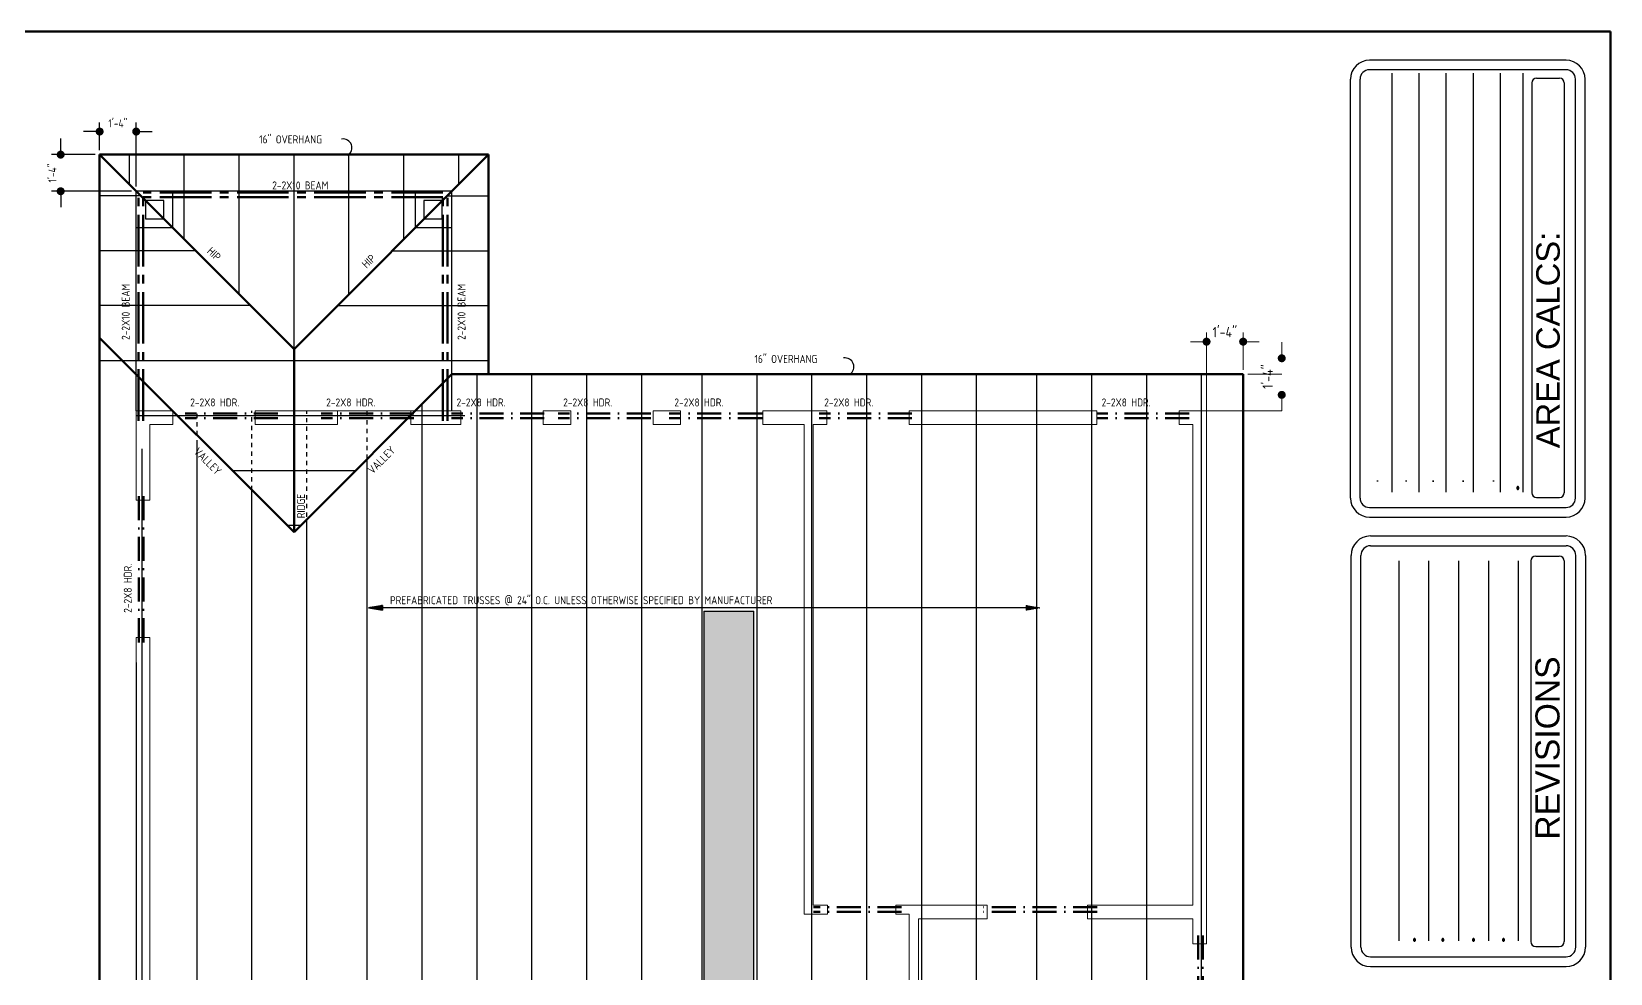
# Model space of a CAD drawing. Header units: feet. Extents: x 57903 to 63568, y -124112 to -112262.
# Drawn here: x 61097 to 61788, y -123444 to -123032 of the extents above; entities that cross this region are included whole.
import ezdxf
from ezdxf.enums import TextEntityAlignment as Align

# ---------------------------------------------------------------- set-up
doc = ezdxf.new("R2010")
doc.units = ezdxf.units.FT
doc.header["$LTSCALE"] = 30
doc.header["$MEASUREMENT"] = 0
for name, pattern in [('CENTER2', [1.125, 0.75, -0.125, 0.125, -0.125]), ('Dash 1_16_', [0.125, 0.0625, -0.0625]), ('DASHED', [0.75, 0.5, -0.25]), ('HIDDEN', [0.375, 0.25, -0.125]), ('Solid', [0]), ('WIRE3', [0.59, 0.35, -0.12, 0, -0.12])]:
    doc.linetypes.add(name, pattern=pattern)
for name, color, linetype in [('BORDER', 5, 'Continuous'), ('CABS-FLOORPLAN', 4, 'Continuous'), ('DIM', 4, 'Continuous'), ('FRAME WALLS', 144, 'Continuous'), ('TEXT', 7, 'Continuous')]:
    doc.layers.add(name, color=color, linetype=linetype)
for name, color, linetype, lineweight in [('CDRAFT0', 7, 'Continuous', 18), ('DIMS', 137, 'Continuous', 15), ('ELECTRICAL WALLS', 65, 'Continuous', 9), ('HATCH', 123, 'Continuous', 0), ('HEADERS', 7, 'CENTER2', 50), ('L1', 251, 'Continuous', 13), ('M-Mechanical', 31, 'Continuous', 30), ('RAFTER', 2, 'WIRE3', 35), ('ROOF', 52, 'Continuous', 50), ('TEXT LBLS', 81, 'Continuous', 18), ('WALLS', 7, 'Continuous', 60)]:
    doc.layers.add(name, color=color, linetype=linetype, lineweight=lineweight)
doc.styles.add('ARCH', font='ARCHITXT.SHX')
doc.styles.add('ROMANT', font='ROMANT.shx')
doc.styles.add('SWIS72', font='swissel.ttf', dxfattribs={"height": 4.5})
doc.styles.add('TEXT1', font='ARCHITXT.shx')
doc.dimstyles.new('ARCHITECTURAL', dxfattribs={"dimtxt": 3.5, "dimasz": 3.5, "dimexe": 4, "dimexo": 2, "dimgap": 1.5, "dimtad": 1, "dimdec": 1, "dimzin": 3, "dimdsep": 46, "dimlunit": 4, "dimtxsty": 'ARCH', "dimblk": 'DOT', "dimcen": 0.0625, "dimadec": 0, "dimazin": 0, "dimtfac": 1, "dimtdec": 1, "dimtix": 1, "dimtofl": 0, "dimtmove": 1, "dimatfit": 2, "dimldrblk": 'DOTSMALL', "dimfxl": 1, "dimtolj": 1, "dimtzin": 0, "dimarcsym": 0})

# ---------------------------------------------------------------- blocks, each defined once
blk = doc.blocks.new('_Dot')
at = {"layer": 'DIMS', "color": 0, "lineweight": -2}
blk.add_line((-0.5, 0), (-1, 0), dxfattribs=at)
at = {"layer": 'DIMS', "color": 0, "const_width": 0.5}
blk.add_lwpolyline([(-0.25, 0, 1), (0.25, 0, 1)], format="xyb", close=True, dxfattribs=at)
blk = doc.blocks.new('*D782')
at = {"layer": 'Defpoints', "color": 0, "transparency": 16777216}
for p in [(61110.21, -123085.83), (61127.25, -123085.83), (61143.25, -123101.83)]:
    blk.add_point(p, dxfattribs=at)
at = {"layer": 'DIMS', "color": 0, "lineweight": -2, "transparency": 16777216}
for p, q in [((61110.21, -123082.33), (61110.21, -123078.83)), ((61125.25, -123085.83), (61106.21, -123085.83)), ((61141.25, -123101.83), (61106.21, -123101.83)), ((61110.21, -123105.33), (61110.21, -123108.83))]:
    blk.add_line(p, q, dxfattribs=at)
at = {"layer": 'DIMS', "color": 0, "lineweight": -2, "transparency": 16777216, "xscale": 3.5, "yscale": 3.5, "zscale": 3.5}
for p, rotation in [((61110.21, -123085.83), 270), ((61110.21, -123101.83), 90)]:
    blk.add_blockref('_Dot', p, dxfattribs=dict(at, rotation=rotation))
at = {"layer": 'DIMS', "color": 0, "transparency": 16777216, "insert": (61106.62, -123093.83), "char_height": 3.5, "attachment_point": 5, "rotation": 90, "style": 'ARCH'}
blk.add_mtext('\\A1;1\'-4"', dxfattribs=at)
blk = doc.blocks.new('_DotSmall')
at = {"layer": 'DIMS', "color": 0, "const_width": 0.5}
blk.add_lwpolyline([(-0.0625, 0, 1), (0.0625, 0, 1)], format="xyb", close=True, dxfattribs=at)
blk = doc.blocks.new('*D783')
at = {"layer": 'Defpoints', "color": 0, "transparency": 16777216}
for p in [(61127.25, -123075.75), (61127.25, -123085.83), (61143.25, -123101.83)]:
    blk.add_point(p, dxfattribs=at)
at = {"layer": 'DIMS', "color": 0, "lineweight": -2, "transparency": 16777216}
for p, q in [((61123.75, -123075.75), (61120.25, -123075.75)), ((61127.25, -123083.83), (61127.25, -123071.75)), ((61143.25, -123099.83), (61143.25, -123071.75)), ((61146.75, -123075.75), (61150.25, -123075.75))]:
    blk.add_line(p, q, dxfattribs=at)
at = {"layer": 'DIMS', "color": 0, "lineweight": -2, "transparency": 16777216, "xscale": 3.5, "yscale": 3.5, "zscale": 3.5}
blk.add_blockref('_Dot', (61127.25, -123075.75), dxfattribs=at)
at = {"layer": 'DIMS', "color": 0, "lineweight": -2, "transparency": 16777216, "xscale": 3.5, "yscale": 3.5, "zscale": 3.5, "rotation": 180}
blk.add_blockref('_Dot', (61143.25, -123075.75), dxfattribs=at)
at = {"layer": 'DIMS', "color": 0, "transparency": 16777216, "insert": (61135.25, -123072.16), "char_height": 3.5, "attachment_point": 5, "style": 'ARCH'}
blk.add_mtext('\\A1;1\'-4"', dxfattribs=at)
blk = doc.blocks.new('fdfd')
at = {"layer": 'CABS-FLOORPLAN', "color": 4, "linetype": 'DASHED', "ltscale": 0.4}
for p, q in [((65455.17, -123638.4), (65433.82, -123660.5)), ((65433.82, -123638.4), (65455.17, -123660.5))]:
    blk.add_line(p, q, dxfattribs=at)
blk.add_lwpolyline([(65433.82, -123638.4), (65455.17, -123638.4), (65455.17, -123660.5), (65433.82, -123660.5)], close=True, dxfattribs=at)
at = {"layer": 'ELECTRICAL WALLS', "color": 251}
for p, q in [((65425.35, -123082.74, 0), (65287.35, -123082.74)), ((65287.35, -123178.74), (65287.35, -123082.74)), ((65303.36, -123098.74), (65303.36, -123082.74)), ((65409.35, -123082.74), (65409.35, -123098.74)), ((65425.35, -123178.74), (65425.35, -123082.74)), ((65303.36, -123098.74), (65287.36, -123098.74)), ((65425.35, -123098.74), (65409.35, -123098.74)), ((65287.35, -123178.74), (65287.35, -123217.74, -0.39)), ((65303.35, -123178.74), (65287.35, -123178.74)), ((65303.35, -123184.74, 0), (65303.35, -123178.74)), ((65339.35, -123184.74), (65339.35, -123178.74)), ((65375.35, -123178.74), (65339.35, -123178.74)), ((65375.35, -123184.74), (65375.35, -123178.74)), ((65375.35, -123178.74), (65407.35, -123178.74)), ((65429.35, -123178.74), (65407.35, -123178.74)), ((65407.35, -123184.74), (65407.35, -123178.74)), ((65429.35, -123184.74, 0), (65429.35, -123178.74)), ((65477.35, -123178.74), (65465.35, -123178.74)), ((65465.35, -123184.74), (65465.35, -123178.74)), ((65477.35, -123184.74, 0), (65477.35, -123178.74)), ((65525.35, -123178.74), (65513.35, -123178.74)), ((65513.35, -123184.74), (65513.35, -123178.74)), ((65525.35, -123184.74, 0), (65525.35, -123178.74)), ((65589.35, -123178.74), (65561.35, -123178.74)), ((65561.35, -123184.74), (65561.35, -123178.74)), ((65589.35, -123184.74), (65589.35, -123178.74)), ((65707.35, -123178.74), (65625.35, -123178.74)), ((65625.35, -123184.74), (65625.35, -123178.74)), ((65707.35, -123184.74), (65707.35, -123178.74)), ((65755.35, -123178.74), (65743.35, -123178.74)), ((65743.35, -123184.74), (65743.35, -123178.74)), ((65755.35, -123178.74), (65755.35, -123411.74)), ((65755.35, -123178.74), (65755.35, -123411.74)), ((65293.35, -123184.74, -0.06), (65293.35, -123217.74, -0.39)), ((65303.35, -123184.74), (65293.35, -123184.74)), ((65375.35, -123184.74), (65339.35, -123184.74)), ((65429.35, -123184.74), (65407.35, -123184.74)), ((65477.35, -123184.74), (65465.35, -123184.74)), ((65525.35, -123184.74), (65513.35, -123184.74)), ((65579.35, -123184.74), (65561.35, -123184.74)), ((65579.35, -123184.74), (65579.35, -123398.74)), ((65583.35, -123184.74), (65583.35, -123394.74)), ((65589.35, -123184.74), (65583.35, -123184.74)), ((65707.35, -123184.74), (65625.35, -123184.74)), ((65749.35, -123184.74), (65743.35, -123184.74)), ((65749.35, -123184.74), (65749.35, -123394.74)), ((65293.35, -123217.74, -0.39), (65287.35, -123217.74, -0.39)), ((65287.35, -123277.74, -0.39), (65287.35, -123574.74)), ((65293.35, -123277.74, -0.39), (65287.35, -123277.74, -0.39)), ((65293.35, -123277.74, -0.39), (65293.35, -123574.74)), ((65589.54, -123398.74), (65579.35, -123398.74)), ((65589.54, -123398.74), (65579.35, -123398.74)), ((65589.54, -123394.74), (65583.35, -123394.74)), ((65589.54, -123394.74), (65583.35, -123394.74)), ((65589.54, -123394.74), (65589.54, -123398.74)), ((65589.54, -123394.74), (65589.54, -123398.74)), ((65659.35, -123394.74), (65619.54, -123394.74)), ((65619.54, -123394.74), (65619.54, -123398.74)), ((65625.35, -123398.74), (65619.54, -123398.74)), ((65625.35, -123398.74), (65625.35, -123462.74)), ((65625.35, -123398.74), (65625.35, -123470.74)), ((65659.35, -123394.74), (65631.35, -123394.74)), ((65659.35, -123400.74), (65659.35, -123394.74)), ((65659.35, -123400.74), (65659.35, -123394.74)), ((65703.35, -123400.74), (65703.35, -123394.74)), ((65749.35, -123394.74), (65703.35, -123394.74)), ((65703.35, -123400.74), (65703.35, -123394.74)), ((65629.35, -123400.74), (65629.35, -123474.74)), ((65629.35, -123400.74), (65629.35, -123474.74)), ((65659.35, -123400.74), (65629.35, -123400.74)), ((65659.35, -123400.74), (65629.35, -123400.74)), ((65749.35, -123400.74), (65703.35, -123400.74)), ((65749.35, -123400.74), (65749.35, -123411.74)), ((65749.35, -123411.74), (65755.35, -123411.74)), ((65321.38, -123435.77), (65293.35, -123435.77)), ((65293.35, -123439.77), (65293.35, -123490.74)), ((65319.73, -123439.77), (65293.35, -123439.77)), ((65319.73, -123439.77), (65322.55, -123442.6)), ((65321.38, -123435.77), (65325.38, -123439.77)), ((65325.38, -123439.77), (65322.55, -123442.6)), ((65339.52, -123459.57), (65342.35, -123456.74)), ((65339.52, -123459.57), (65342.35, -123462.4)), ((65342.35, -123456.74), (65346.35, -123460.74)), ((65346.35, -123460.74), (65346.35, -123490.74)), ((65749.35, -123459.74), (65749.35, -123482.74)), ((65754.35, -123459.74), (65749.35, -123459.74)), ((65751.35, -123459.74), (65755.35, -123459.74)), ((65755.35, -123459.74), (65755.35, -123482.74)), ((65342.35, -123462.4), (65342.35, -123490.74)), ((65481.35, -123462.74), (65475.35, -123462.74)), ((65475.35, -123462.74), (65475.35, -123490.74)), ((65481.35, -123462.74), (65481.35, -123622.74)), ((65481.35, -123462.74), (65481.35, -123622.74)), ((65625.35, -123462.74), (65537.35, -123462.74)), ((65537.35, -123471.33), (65537.35, -123462.74)), ((65625.35, -123462.74), (65537.35, -123462.74)), ((65537.35, -123473.34), (65537.35, -123462.74)), ((65541.35, -123471.33), (65541.35, -123466.74)), ((65605.35, -123466.74), (65541.35, -123466.74)), ((65541.35, -123473.34), (65541.35, -123466.74)), ((65625.35, -123466.74), (65541.35, -123466.74)), ((65605.35, -123534.74), (65605.35, -123466.74)), ((65605.35, -123534.74), (65605.35, -123466.74)), ((65609.35, -123470.74), (65609.35, -123466.74)), ((65625.27, -123466.74), (65609.35, -123466.74)), ((65537.35, -123473.34), (65541.35, -123473.34)), ((65625.35, -123470.74), (65609.35, -123470.74)), ((65609.35, -123534.74), (65609.35, -123474.74)), ((65629.35, -123474.74), (65609.35, -123474.74)), ((65609.35, -123534.74), (65609.35, -123474.74)), ((65629.35, -123474.74), (65609.35, -123474.74)), ((65703.35, -123478.74), (65703.35, -123470.74)), ((65703.35, -123478.74), (65703.35, -123470.74)), ((65703.35, -123478.74), (65703.35, -123470.74)), ((65703.35, -123470.74), (65749.35, -123470.74)), ((65707.35, -123478.74), (65707.35, -123474.74)), ((65707.35, -123478.74), (65707.35, -123474.74)), ((65707.35, -123478.74), (65707.35, -123474.74)), ((65749.35, -123474.74), (65707.35, -123474.74)), ((65707.35, -123478.74), (65703.35, -123478.74)), ((65707.35, -123478.74), (65703.35, -123478.74)), ((65707.35, -123478.74), (65703.35, -123478.74)), ((65749.35, -123482.74), (65755.3, -123482.74)), ((65342.35, -123490.74), (65293.35, -123490.74)), ((65411.16, -123494.74), (65293.35, -123494.74)), ((65475.35, -123490.74), (65346.35, -123490.74)), ((65411.16, -123494.74), (65411.16, -123618.74)), ((65411.16, -123494.74), (65411.16, -123618.74)), ((65415.16, -123494.74), (65415.16, -123560.74)), ((65415.16, -123494.74), (65415.16, -123560.74)), ((65415.16, -123494.74), (65415.16, -123560.74)), ((65475.35, -123494.74), (65475.35, -123560.74)), ((65537.35, -123544.74), (65537.35, -123497.34)), ((65537.35, -123497.34), (65541.35, -123497.34)), ((65541.35, -123534.74), (65541.35, -123497.34)), ((65703.35, -123542.74), (65703.35, -123502.74)), ((65707.35, -123502.74), (65703.35, -123502.74)), ((65703.35, -123542.74), (65703.35, -123502.74)), ((65707.35, -123502.74), (65703.35, -123502.74)), ((65707.35, -123540.74), (65707.35, -123502.74)), ((65707.35, -123540.74), (65707.35, -123502.74)), ((65749.35, -123506.74), (65749.35, -123540.74)), ((65749.35, -123506.74), (65755.35, -123506.74)), ((65755.35, -123506.74), (65755.35, -123930.74)), ((65605.35, -123534.74), (65541.35, -123534.74)), ((65605.35, -123534.74), (65541.35, -123534.74)), ((65609.35, -123534.74), (65665.35, -123534.74)), ((65665.35, -123534.74), (65665.35, -123542.74)), ((65541.35, -123544.74), (65537.35, -123544.74)), ((65541.35, -123544.74), (65537.35, -123544.74)), ((65541.35, -123540.74), (65541.35, -123544.74)), ((65565.35, -123540.74), (65541.35, -123540.74)), ((65541.35, -123540.74), (65541.35, -123544.74)), ((65565.35, -123540.74), (65563.35, -123540.74)), ((65565.35, -123540.74), (65565.35, -123572.74)), ((65565.35, -123540.74), (65565.35, -123572.74)), ((65633.35, -123540.74), (65569.35, -123540.74)), ((65569.35, -123540.74), (65569.35, -123583.18)), ((65633.35, -123540.74), (65569.35, -123540.74)), ((65633.35, -123540.74), (65633.35, -123620.74)), ((65637.35, -123538.74), (65637.35, -123542.74)), ((65637.35, -123538.74), (65637.35, -123542.74)), ((65637.35, -123538.74), (65661.35, -123538.74)), ((65661.35, -123542.74), (65637.35, -123542.74)), ((65661.35, -123542.74), (65637.35, -123542.74)), ((65661.35, -123538.74), (65661.35, -123542.74)), ((65672.35, -123542.74), (65665.35, -123542.74)), ((65672.35, -123542.74), (65665.35, -123542.74)), ((65672.35, -123542.74), (65672.35, -123546.74)), ((65672.35, -123542.74), (65672.35, -123546.74)), ((65703.35, -123542.74), (65696.35, -123542.74)), ((65696.35, -123542.74), (65696.35, -123546.74)), ((65703.35, -123542.74), (65696.35, -123542.74)), ((65696.35, -123542.74), (65696.35, -123546.74)), ((65749.35, -123540.74), (65707.35, -123540.74)), ((65672.35, -123546.74), (65637.35, -123546.74)), ((65637.35, -123546.74), (65637.35, -123660.74)), ((65672.35, -123546.74), (65637.35, -123546.74)), ((65749.35, -123546.74), (65696.35, -123546.74)), ((65749.35, -123546.74), (65749.35, -123660.74)), ((65415.16, -123560.74), (65419.47, -123560.74)), ((65415.16, -123560.74), (65419.47, -123560.74)), ((65415.16, -123564.74), (65415.16, -123618.74)), ((65415.16, -123564.74), (65419.47, -123564.74)), ((65415.16, -123564.74), (65415.16, -123618.74)), ((65415.16, -123564.74), (65419.47, -123564.74)), ((65419.47, -123564.74), (65419.47, -123560.74)), ((65419.47, -123564.74), (65419.47, -123560.74)), ((65443.47, -123560.74), (65475.35, -123560.74)), ((65443.47, -123564.74), (65443.47, -123560.74)), ((65443.47, -123560.74), (65475.35, -123560.74)), ((65443.47, -123564.74), (65443.47, -123560.74)), ((65443.47, -123564.74), (65477.35, -123564.74)), ((65443.47, -123564.74), (65477.35, -123564.74)), ((65477.35, -123564.74), (65477.35, -123618.74)), ((65477.35, -123564.74), (65477.35, -123618.74)), ((65537.35, -123568.74), (65537.35, -123576.74)), ((65541.35, -123568.74), (65537.35, -123568.74)), ((65537.35, -123568.74), (65537.35, -123576.74)), ((65541.35, -123568.74), (65537.35, -123568.74)), ((65541.35, -123568.74), (65541.35, -123572.74)), ((65541.35, -123568.74), (65541.35, -123572.74)), ((65565.35, -123572.74), (65541.35, -123572.74)), ((65565.35, -123572.74), (65541.35, -123572.74)), ((65293.35, -123574.74), (65287.35, -123574.74)), ((65565.35, -123576.74), (65537.35, -123576.74)), ((65565.35, -123576.74), (65537.35, -123576.74)), ((65565.35, -123576.74), (65565.35, -123583.18)), ((65569.35, -123583.18), (65565.35, -123583.18)), ((65287.35, -123610.74), (65287.35, -123686.74)), ((65287.35, -123610.74), (65287.35, -123686.74)), ((65293.35, -123610.74), (65287.35, -123610.74)), ((65293.35, -123610.74), (65293.35, -123618.74)), ((65300.27, -123618.74), (65293.35, -123618.74)), ((65300.27, -123622.74), (65300.27, -123618.74)), ((65377.35, -123618.74), (65360.27, -123618.74)), ((65360.27, -123622.74), (65360.27, -123618.74)), ((65377.35, -123618.74), (65377.35, -123622.74)), ((65411.16, -123618.74), (65407.35, -123618.74)), ((65407.35, -123618.74), (65407.35, -123622.74)), ((65415.16, -123618.74), (65419.47, -123618.74)), ((65415.16, -123618.74), (65419.47, -123618.74)), ((65419.47, -123622.74), (65419.47, -123618.74)), ((65419.47, -123622.74), (65419.47, -123618.74)), ((65443.47, -123618.74), (65477.35, -123618.74)), ((65443.47, -123622.74), (65443.47, -123618.74)), ((65443.47, -123618.74), (65477.35, -123618.74)), ((65443.47, -123622.74), (65443.47, -123618.74)), ((65529.35, -123620.74), (65529.35, -123670.74)), ((65565.35, -123620.74), (65529.35, -123620.74)), ((65565.35, -123615.18), (65565.35, -123620.74)), ((65569.35, -123615.18), (65565.35, -123615.18)), ((65569.35, -123615.18), (65569.35, -123620.74)), ((65600.35, -123620.74), (65569.35, -123620.74)), ((65600.35, -123624.74), (65600.35, -123620.74)), ((65633.35, -123620.74), (65624.35, -123620.74)), ((65624.35, -123624.74), (65624.35, -123620.74)), ((65293.35, -123622.74), (65293.35, -123646.74)), ((65300.27, -123622.74), (65293.35, -123622.74)), ((65369.35, -123622.74), (65360.27, -123622.74)), ((65369.35, -123622.74), (65369.35, -123646.74)), ((65369.35, -123622.74), (65369.35, -123646.74)), ((65373.35, -123622.74), (65373.35, -123674.74)), ((65377.35, -123622.74), (65373.35, -123622.74)), ((65373.35, -123622.74), (65373.35, -123674.74)), ((65407.35, -123622.74), (65419.47, -123622.74)), ((65407.35, -123622.74), (65419.47, -123622.74)), ((65481.35, -123622.74), (65443.47, -123622.74)), ((65481.35, -123622.74), (65443.47, -123622.74)), ((65529.35, -123622.74), (65529.35, -123670.74)), ((65533.35, -123624.74), (65533.35, -123660.74)), ((65587.35, -123624.74), (65533.35, -123624.74)), ((65587.35, -123624.74), (65587.35, -123660.74)), ((65591.35, -123624.74), (65591.35, -123660.74)), ((65600.35, -123624.74), (65591.35, -123624.74)), ((65633.35, -123624.74), (65624.35, -123624.74)), ((65633.35, -123624.74), (65633.35, -123660.74)), ((65369.35, -123646.74), (65293.35, -123646.74)), ((65293.35, -123650.74), (65293.35, -123674.74)), ((65369.35, -123650.74), (65293.35, -123650.74)), ((65369.35, -123650.74), (65369.35, -123674.74)), ((65541.35, -123660.74), (65533.35, -123660.74)), ((65541.35, -123660.74), (65541.35, -123666.74)), ((65587.35, -123660.74), (65565.35, -123660.74)), ((65565.35, -123660.74), (65565.35, -123666.74)), ((65587.35, -123660.74), (65591.35, -123660.74)), ((65633.35, -123660.74), (65591.35, -123660.74)), ((65633.35, -123660.74), (65637.35, -123660.74)), ((65749.35, -123660.74), (65637.35, -123660.74)), ((65535.35, -123666.74), (65535.35, -123670.74)), ((65541.35, -123666.74), (65535.35, -123666.74)), ((65589.35, -123666.74), (65541.35, -123666.74)), ((65565.35, -123666.74), (65541.35, -123666.74)), ((65749.35, -123666.74), (65565.35, -123666.74)), ((65749.35, -123666.74), (65749.35, -123924.74)), ((65300.27, -123674.74), (65293.35, -123674.74)), ((65300.27, -123674.74), (65300.27, -123678.74)), ((65369.35, -123674.74), (65360.27, -123674.74)), ((65360.27, -123674.74), (65360.27, -123678.74)), ((65391.35, -123674.74), (65373.35, -123674.74)), ((65391.35, -123674.74), (65391.35, -123678.74)), ((65455.35, -123674.74), (65421.35, -123674.74)), ((65421.35, -123674.74), (65421.35, -123678.74)), ((65455.35, -123674.74), (65423.35, -123674.74)), ((65455.35, -123674.74), (65455.35, -123686.74)), ((65455.35, -123674.74), (65455.35, -123686.74)), ((65535.35, -123670.74), (65529.35, -123670.74)), ((65293.35, -123678.74), (65293.35, -123686.74)), ((65300.27, -123678.74), (65293.35, -123678.74)), ((65391.35, -123678.74), (65360.27, -123678.74)), ((65425.35, -123678.74), (65421.35, -123678.74)), ((65425.35, -123678.74), (65425.35, -123796.74)), ((65425.35, -123678.74), (65425.35, -123822.74)), ((65293.35, -123686.74), (65287.35, -123686.74)), ((65429.35, -123686.74), (65429.35, -123822.74)), ((65455.35, -123686.74), (65429.35, -123686.74)), ((65455.35, -123686.74), (65431.35, -123686.74)), ((65533.35, -123702.74), (65529.35, -123702.74)), ((65529.35, -123702.74), (65529.35, -123782.74)), ((65535.35, -123702.74), (65535.35, -123924.74)), ((65287.35, -123722.74), (65287.35, -123914.74)), ((65293.35, -123722.74), (65287.35, -123722.74)), ((65293.35, -123722.74), (65293.35, -123914.74)), ((65467.35, -123782.74), (65467.35, -123960.74)), ((65482.35, -123782.74), (65467.35, -123782.74)), ((65482.35, -123782.74), (65482.35, -123788.74)), ((65518.35, -123782.74), (65518.35, -123788.74)), ((65529.35, -123782.74), (65518.35, -123782.74)), ((65473.35, -123788.74), (65473.35, -123966.74)), ((65473.35, -123788.74), (65473.35, -123970.74)), ((65482.35, -123788.74), (65473.35, -123788.74)), ((65518.35, -123788.74), (65482.35, -123788.74)), ((65529.35, -123788.74), (65518.35, -123788.74)), ((65529.35, -123788.74), (65529.35, -123930.74)), ((65529.35, -123788.74), (65529.35, -123930.74)), ((65425.35, -123822.74), (65293.35, -123822.74)), ((65433.35, -123826.74), (65293.35, -123826.74)), ((65433.35, -123822.74), (65429.35, -123822.74)), ((65433.35, -123822.74), (65431.35, -123822.74)), ((65433.35, -123822.74), (65433.35, -123826.74)), ((65467.35, -123822.74), (65463.35, -123822.74)), ((65463.35, -123822.74), (65463.35, -123826.74)), ((65467.35, -123826.74), (65463.35, -123826.74)), ((65439.35, -123870.74), (65439.35, -123886.74)), ((65467.35, -123870.74), (65439.35, -123870.74)), ((65443.35, -123874.74), (65443.35, -123886.74)), ((65467.35, -123874.74), (65443.35, -123874.74)), ((65467.35, -123874.74), (65467.35, -123960.74)), ((65443.35, -123886.74), (65439.35, -123886.74)), ((65287.35, -123914.74), (65286.35, -123914.74)), ((65291.35, -123914.74), (65287.35, -123914.74)), ((65293.35, -123914.74), (65287.35, -123914.74)), ((65546.35, -123920.74), (65535.35, -123920.74)), ((65546.35, -123924.74), (65535.35, -123924.74)), ((65546.35, -123920.74), (65546.35, -123930.74)), ((65738.35, -123920.74), (65738.35, -123930.74)), ((65749.35, -123920.74), (65738.35, -123920.74)), ((65738.35, -123920.74), (65738.35, -123930.74)), ((65749.35, -123924.74), (65738.35, -123924.74)), ((65742.35, -123924.74), (65742.35, -123924.74)), ((65742.35, -123924.74), (65742.35, -123924.74)), ((65546.35, -123930.74), (65529.35, -123930.74)), ((65755.35, -123930.74), (65738.35, -123930.74)), ((65287.35, -123950.74), (65287.35, -123966.74)), ((65287.35, -123950.74), (65287.35, -123970.74)), ((65293.35, -123950.74), (65287.35, -123950.74)), ((65293.35, -123950.74), (65293.35, -123960.74)), ((65439.35, -123946.74), (65439.35, -123960.74)), ((65443.35, -123946.74), (65439.35, -123946.74)), ((65443.35, -123946.74), (65443.35, -123960.74)), ((65308.26, -123960.74), (65293.35, -123960.74)), ((65308.26, -123960.74), (65308.26, -123966.74)), ((65344.26, -123960.74), (65344.26, -123966.74)), ((65353.85, -123960.74), (65344.26, -123960.74)), ((65353.85, -123960.74), (65353.85, -123966.74)), ((65399.44, -123960.74), (65389.85, -123960.74)), ((65389.85, -123966.74), (65389.85, -123960.74)), ((65399.44, -123960.74), (65399.44, -123966.74)), ((65467.35, -123960.74), (65435.44, -123960.74)), ((65435.44, -123960.74), (65435.44, -123966.74)), ((65308.26, -123966.74), (65287.35, -123966.74)), ((65303.26, -123970.74), (65287.35, -123970.74)), ((65303.26, -123966.74), (65303.26, -123970.74)), ((65303.26, -123966.74), (65303.26, -123970.74)), ((65440.44, -123970.74), (65303.26, -123970.74)), ((65353.85, -123966.74), (65344.26, -123966.74)), ((65399.44, -123966.74), (65389.85, -123966.74)), ((65435.44, -123966.74), (65473.35, -123966.74)), ((65440.44, -123966.74), (65440.44, -123970.74)), ((65440.44, -123966.74), (65440.44, -123970.74)), ((65473.35, -123970.74), (65440.44, -123970.74)), ((65456.35, -123988.74), (65456.35, -124012.74)), ((65473.35, -123988.74), (65456.35, -123988.74)), ((65469.35, -123992.74), (65460.35, -123992.74)), ((65460.35, -123992.74), (65460.35, -124008.74)), ((65469.35, -123992.74), (65469.35, -124008.74)), ((65473.35, -123988.74), (65473.35, -124012.74)), ((65529.35, -123988.74), (65529.35, -124012.74)), ((65546.35, -123988.74), (65529.35, -123988.74)), ((65542.35, -123992.74), (65533.35, -123992.74)), ((65533.35, -123992.74), (65533.35, -124008.74)), ((65542.35, -123992.74), (65542.35, -124008.74)), ((65456.35, -124012.74), (65474.35, -124012.74)), ((65473.35, -124012.74), (65456.35, -124012.74)), ((65469.35, -124008.74), (65460.35, -124008.74)), ((65546.35, -124012.74), (65529.35, -124012.74)), ((65542.35, -124008.74), (65533.35, -124008.74))]:
    blk.add_line(p, q, dxfattribs=at)
at = {"layer": 'ELECTRICAL WALLS', "color": 251, "linetype": 'Solid'}
for p, q in [((65609.35, -123534.74), (65665.35, -123534.74)), ((65637.35, -123534.74), (65661.35, -123534.74)), ((65665.35, -123534.74), (65665.35, -123542.74)), ((65637.35, -123538.74), (65661.35, -123538.74)), ((65661.35, -123538.74), (65661.35, -123542.74)), ((65529.35, -123670.74), (65529.35, -123702.74))]:
    blk.add_line(p, q, dxfattribs=at)
at = {"layer": 'ELECTRICAL WALLS', "color": 251}
for points in [[(65299.36, -123086.74), (65291.36, -123086.74), (65291.36, -123094.74), (65299.36, -123094.74)], [(65529.35, -123988.74), (65546.35, -123988.74), (65546.35, -124012.74), (65529.35, -124012.74)]]:
    blk.add_lwpolyline(points, close=True, dxfattribs=at)
at = {"layer": 'ELECTRICAL WALLS', "color": 251, "elevation": 0}
blk.add_lwpolyline([(65421.18, -123086.74), (65413.18, -123086.74), (65413.18, -123094.74), (65421.18, -123094.74)], close=True, dxfattribs=at)
at = {"layer": 'L1'}
for p, q in [((65481.35, -123462.74), (65475.35, -123462.74)), ((65475.35, -123494.74), (65415.16, -123494.74))]:
    blk.add_line(p, q, dxfattribs=at)
at = {"layer": 'L1', "linetype": 'Solid'}
blk.add_line((65529.35, -123670.74), (65529.35, -123702.74), dxfattribs=at)
at = {"layer": 'L1', "linetype": 'HIDDEN'}
blk.add_line((65530.35, -123930.74), (65530.35, -123930.74), dxfattribs=at)
at = {"layer": 'WALLS'}
blk.add_line((65342.35, -123456.74), (65339.52, -123459.57), dxfattribs=at)
at = {"layer": 'TEXT LBLS', "ltscale": 0.5, "style": 'TEXT1'}
blk.add_text('R/A', height=4.5, dxfattribs=at).set_placement((65437.75, -123635.83))

msp = doc.modelspace()

# ---------------------------------------------------------------- hatches: boundary and pattern name
at = {"layer": 'HATCH'}
h = msp.add_hatch(dxfattribs=at)
h.set_pattern_fill('DOTS', color=256, scale=15, angle=270)
h.set_pattern_definition([(270, (1705.36375, -2544.0077), (0.9375, -0.46875), [0, -0.9375])])
h.paths.add_polyline_path([(61413.32, -123285.39), (61413.32, -123641.64), (61391.49, -123641.64), (61391.49, -123285.39)])

# ---------------------------------------------------------------- linework, layer by layer
at = {"color": 2}
for p, q in [((61678.35, -123235.92, -0.03), (61678.35, -123052.87, -0.03)), ((61768.42, -123048.7, -0.03), (61682.51, -123048.7, -0.03)), ((61692.21, -123050.2, -0.03), (61692.21, -123233.3, -0.03)), ((61704.02, -123050.2, -0.03), (61704.02, -123233.3, -0.03)), ((61715.9, -123050.2, -0.03), (61715.9, -123233.3, -0.03)), ((61727.77, -123050.2, -0.03), (61727.77, -123233.3, -0.03)), ((61739.65, -123050.2, -0.03), (61739.65, -123233.3, -0.03)), ((61749.51, -123050.2, -0.03), (61749.51, -123233.3, -0.03)), ((61772.59, -123235.92, -0.03), (61772.59, -123052.87, -0.03)), ((61682.51, -123240.09, -0.03), (61768.42, -123240.09, -0.03)), ((61678.7, -123432.18, -0.03), (61678.7, -123261.07, -0.03)), ((61682.98, -123256.8, -0.03), (61768.42, -123256.8, -0.03)), ((61772.7, -123432.18, -0.03), (61772.7, -123261.07, -0.03)), ((61695.28, -123263.31, -0.03), (61695.28, -123429.49, -0.03)), ((61708.34, -123263.31, -0.03), (61708.34, -123429.49, -0.03)), ((61721.4, -123263.31, -0.03), (61721.4, -123429.49, -0.03)), ((61734.46, -123263.31, -0.03), (61734.46, -123429.49, -0.03)), ((61747.52, -123263.31, -0.03), (61747.52, -123429.49, -0.03)), ((61682.98, -123436.46, -0.03), (61768.42, -123436.46, -0.03))]:
    msp.add_line(p, q, dxfattribs=at)
at = {"color": 1}
for p, q in [((61753.48, -123054.51, -0.03), (61753.48, -123233.61, -0.03)), ((61755.56, -123052.43, -0.03), (61765.58, -123052.43, -0.03)), ((61767.66, -123054.51, -0.03), (61767.66, -123233.61, -0.03)), ((61755.56, -123235.69, -0.03), (61765.58, -123235.69, -0.03)), ((61755.2, -123261.32, -0.03), (61765.5, -123261.32, -0.03)), ((61753.06, -123263.45, -0.03), (61753.06, -123429.8, -0.03)), ((61767.64, -123263.45, -0.03), (61767.64, -123429.8, -0.03)), ((61755.2, -123431.94, -0.03), (61765.5, -123431.94, -0.03))]:
    msp.add_line(p, q, dxfattribs=at)
at = {"color": 2}
for centre, radius, start, end in [((61682.51, -123052.87, -0.03), 4.16, 90, 180), ((61768.42, -123052.87, -0.03), 4.16, 0, 90), ((61682.51, -123235.92, -0.03), 4.16, 180, 270), ((61768.42, -123235.92, -0.03), 4.16, 270, 0), ((61682.98, -123261.07, -0.03), 4.28, 90, 180), ((61768.42, -123261.07, -0.03), 4.28, 0, 90), ((61682.98, -123432.18, -0.03), 4.28, 180, 270), ((61768.42, -123432.18, -0.03), 4.28, 270, 0)]:
    msp.add_arc(centre, radius, start, end, dxfattribs=at)
at = {"color": 1}
for centre, radius, start, end in [((61755.56, -123054.51, -0.03), 2.08, 90, 180), ((61765.58, -123054.51, -0.03), 2.08, 0, 90), ((61755.56, -123233.61, -0.03), 2.08, 180, 270), ((61765.58, -123233.61, -0.03), 2.08, 270, 0), ((61755.2, -123263.45, -0.03), 2.14, 90, 180), ((61765.5, -123263.45, -0.03), 2.14, 0, 90), ((61755.2, -123429.8, -0.03), 2.14, 180, 270), ((61765.5, -123429.8, -0.03), 2.14, 270, 0)]:
    msp.add_arc(centre, radius, start, end, dxfattribs=at)
at = {"layer": 'BORDER'}
for p, q in [((61768.42, -123044.54, -0.03), (61682.51, -123044.54, -0.03)), ((61674.19, -123235.92, -0.03), (61674.19, -123052.87, -0.03)), ((61776.75, -123235.92, -0.03), (61776.75, -123052.87, -0.03)), ((61682.51, -123244.25, -0.03), (61768.42, -123244.25, -0.03)), ((61682.98, -123252.52, -0.03), (61768.42, -123252.52, -0.03)), ((61674.42, -123432.18, -0.03), (61674.42, -123261.07, -0.03)), ((61776.98, -123261.07, -0.03), (61776.98, -123432.18, -0.03)), ((61682.98, -123440.74, -0.03), (61768.42, -123440.74, -0.03))]:
    msp.add_line(p, q, dxfattribs=at)
for centre, radius, start, end in [((61682.51, -123052.87, -0.03), 8.33, 90, 180), ((61768.42, -123052.87, -0.03), 8.33, 0, 90), ((61682.51, -123235.92, -0.03), 8.33, 180, 270), ((61768.42, -123235.92, -0.03), 8.33, 270, 0), ((61682.98, -123261.07, -0.03), 8.56, 90, 180), ((61768.42, -123261.07, -0.03), 8.56, 0, 90), ((61682.98, -123432.18, -0.03), 8.56, 180, 270), ((61768.42, -123432.18, -0.03), 8.56, 270, 0)]:
    msp.add_arc(centre, radius, start, end, dxfattribs=at)
at = {"layer": 'DIMS'}
for p, q in [((61611.25, -123197.84, 0), (61611.25, -123163.59, 0)), ((61627.25, -123179.84, 0), (61627.25, -123163.59, 0)), ((61607.75, -123167.59, 0), (61604.25, -123167.59, 0)), ((61630.75, -123167.59, 0), (61634.25, -123167.59, 0)), ((61644.12, -123171.34, 0), (61644.12, -123167.84, 0)), ((61629.25, -123181.84, 0), (61644.12, -123181.84, 0)), ((61611.25, -123197.84, 0), (61644.12, -123197.84, 0)), ((61644.12, -123194.34, 0), (61644.12, -123197.84, 0))]:
    msp.add_line(p, q, dxfattribs=at)
at = {"layer": 'FRAME WALLS', "color": 157, "ltscale": 0.5}
for p, q in [((61281.25, -123101.83, 0), (61143.25, -123101.83, 0)), ((61143.25, -123197.84, 0), (61143.25, -123101.83, 0)), ((61159.26, -123117.83, 0), (61159.26, -123101.83, 0)), ((61265.25, -123101.83, 0), (61265.25, -123117.83, 0)), ((61281.25, -123197.83, 0), (61281.25, -123101.83, 0)), ((61159.26, -123117.83, 0), (61143.26, -123117.83, 0)), ((61281.25, -123117.83, 0), (61265.25, -123117.83, 0)), ((61143.25, -123307.82, -0.36), (61143.25, -123593.84, 0))]:
    msp.add_line(p, q, dxfattribs=at)
at = {"layer": 'FRAME WALLS', "color": 157, "ltscale": 0.5, "elevation": 0}
for points in [[(61155.26, -123105.83), (61147.26, -123105.83), (61147.26, -123113.83), (61155.26, -123113.83)], [(61277.07, -123105.83), (61269.07, -123105.83), (61269.07, -123113.83), (61277.07, -123113.83)]]:
    msp.add_lwpolyline(points, close=True, dxfattribs=at)
at = {"layer": 'HEADERS', "color": 6}
for p, q in [((61144.29, -123202.16, 0), (61144.29, -123102.16, 0)), ((61146.29, -123202.16, 0), (61146.29, -123102.16, 0)), ((61277.35, -123102.43, 0), (61146.29, -123102.43, 0)), ((61277.35, -123202.16, 0), (61277.35, -123102.16, 0)), ((61279.35, -123202.16, 0), (61279.35, -123102.16, 0)), ((61277.35, -123104.43, 0), (61146.29, -123104.43, 0))]:
    msp.add_line(p, q, dxfattribs=at)
at = {"layer": 'HEADERS', "linetype": 'WIRE3'}
for p, q in [((61205.18, -123199.03, 0.25), (61164.63, -123199.03, 0.25)), ((61264.65, -123199.03, 0.25), (61224.09, -123199.03, 0.25)), ((61321.63, -123199.03, 0.25), (61281.07, -123199.03, 0.25)), ((61368.25, -123199.03, 0.25), (61327.69, -123199.03, 0.25)), ((61416.87, -123199.03, 0.25), (61376.31, -123199.03, 0.25)), ((61482.41, -123199.03, 0.25), (61441.85, -123199.03, 0.25)), ((61603.68, -123199.03, 0.25), (61563.12, -123199.03, 0.25)), ((61205.18, -123201.03, 0.25), (61164.63, -123201.03, 0.25)), ((61264.65, -123201.03, 0.25), (61224.09, -123201.03, 0.25)), ((61321.63, -123201.03, 0.25), (61281.07, -123201.03, 0.25)), ((61368.25, -123201.03, 0.25), (61327.69, -123201.03, 0.25)), ((61416.87, -123201.03, 0.25), (61376.31, -123201.03, 0.25)), ((61482.41, -123201.03, 0.25), (61441.85, -123201.03, 0.25)), ((61603.68, -123201.03, 0.25), (61563.12, -123201.03, 0.25)), ((61144.45, -123235.11, 0), (61144.45, -123299.67, 0)), ((61146.45, -123235.11, 0), (61146.45, -123299.67, 0)), ((61477.89, -123414.75, 0), (61439.41, -123414.75, 0)), ((61477.89, -123416.75, 0), (61439.41, -123416.75, 0)), ((61563.41, -123414.82, 0), (61510.98, -123414.82, 0)), ((61563.41, -123416.82, 0), (61510.98, -123416.82, 0)), ((61607.57, -123427.18, 0), (61607.57, -123481.34, 0)), ((61609.57, -123427.18, 0), (61609.57, -123481.34, 0))]:
    msp.add_line(p, q, dxfattribs=at)
at = {"layer": 'L1', "linetype": 'Dash 1_16_', "lineweight": 30}
for p, q in [((61169.86, -123208.45, 0), (61169.86, -123197.84, 0)), ((61193.86, -123232.45, 0), (61193.86, -123197.84, 0)), ((61217.86, -123247.83, 0), (61217.86, -123197.84, 0)), ((61244.28, -123218.8, 0), (61244.28, -123197.84, 0))]:
    msp.add_line(p, q, dxfattribs=at)
at = {"layer": 'M-Mechanical'}
for p, q in [((61391.49, -123285.39, 0), (61391.49, -123641.84, 0)), ((61391.49, -123285.39, 0), (61413.32, -123285.39, 0)), ((61413.32, -123641.84, 0), (61413.32, -123285.39, 0))]:
    msp.add_line(p, q, dxfattribs=at)
at = {"layer": 'RAFTER', "color": 1, "linetype": 'Solid', "lineweight": 30}
for p, q in [((61140.25, -123098.83, 0), (61140.25, -123085.83, 0)), ((61164.25, -123122.83, 0), (61164.25, -123085.83, 0)), ((61188.25, -123146.83, 0), (61188.25, -123085.83, 0)), ((61212.25, -123170.83, 0), (61212.25, -123085.83, 0)), ((61236.25, -123146.83, 0), (61236.25, -123085.83, 0)), ((61260.25, -123122.83, 0), (61260.25, -123085.83, 0)), ((61284.25, -123098.83, 0), (61284.25, -123085.83, 0)), ((61145.51, -123103.83, 0), (61127.25, -123103.83, 0)), ((61278.99, -123103.83, 0), (61297.25, -123103.83, 0)), ((61169.51, -123127.83, 0), (61127.25, -123127.83, 0)), ((61254.99, -123127.83, 0), (61297.25, -123127.83, 0)), ((61193.51, -123151.83, 0), (61127.25, -123151.83, 0)), ((61230.99, -123151.83, 0), (61297.25, -123151.83, 0)), ((61127.25, -123175.83, 0), (61297.25, -123175.83, 0)), ((61292.28, -123779.25, 0), (61292.28, -123181.84, 0)), ((61316.28, -123660.12, 0), (61316.28, -123181.84, 0)), ((61340.28, -123618, 0), (61340.28, -123181.84, 0)), ((61364.28, -123600.39, 0), (61364.28, -123181.84, 0)), ((61390.7, -123641.64, 0), (61390.7, -123181.84, 0)), ((61414.7, -123641.64, 0), (61414.7, -123181.84, 0)), ((61438.7, -123641.64, 0), (61438.7, -123181.84, 0)), ((61462.7, -123656.23, 0), (61462.7, -123181.84, 0)), ((61486.7, -123614.11, 0), (61486.7, -123181.84, 0)), ((61510.7, -123615.3, 0), (61510.7, -123181.84, 0)), ((61537.11, -123661.66, 0), (61537.11, -123181.84, 0)), ((61561.11, -123703.77, 0), (61561.11, -123181.84, 0)), ((61585.11, -123745.89, 0), (61585.11, -123181.84, 0)), ((61609.11, -123788.01, 0), (61609.11, -123181.84, 0)), ((61143.25, -123199.83, 0), (61286.95, -123199.83, 0)), ((61268.28, -123728.9, 0), (61268.28, -123194.8, 0)), ((61169.86, -123745.35, 0), (61169.86, -123210.58, 0)), ((61145.86, -123787.3, 0), (61145.86, -123214.36, 0)), ((61244.28, -123678.56, 0), (61244.28, -123218.8, 0)), ((61185.25, -123223.83, 0), (61239.25, -123223.83, 0)), ((61193.86, -123703.4, 0), (61193.86, -123232.45, 0)), ((61209.25, -123247.83, 0), (61215.25, -123247.83, 0)), ((61217.86, -123661.46, 0), (61217.86, -123247.83, 0))]:
    msp.add_line(p, q, dxfattribs=at)
at = {"layer": 'ROOF', "lineweight": 90}
for p, q in [((61297.25, -123085.83, 0), (61127.25, -123085.83, 0)), ((61127.25, -123085.83, 0), (61127.25, -123181.84, 0)), ((61127.25, -123085.83, 0), (61212.25, -123170.83, 0)), ((61297.25, -123085.83, 0), (61212.25, -123170.83, 0)), ((61297.25, -123181.84, 0), (61297.25, -123085.83, 0)), ((61127.25, -123165.84, 0), (61212.25, -123250.84, 0)), ((61212.25, -123250.84, 0), (61212.25, -123170.83, 0)), ((61127.25, -123181.84, 0), (61127.25, -123181.84, 0)), ((61127.25, -123181.84, 0), (61127.25, -124001.84, 0)), ((61281.25, -123181.84, 0), (61212.25, -123250.84, 0)), ((61627.25, -123181.84, 0), (61281.25, -123181.84, 0)), ((61627.25, -123819.84, 0), (61627.25, -123181.84, 0))]:
    msp.add_line(p, q, dxfattribs=at)
at = {"layer": 'TEXT'}
for p, q in [((61250.88, -123282.9, 0), (61244.88, -123283.9, 0)), ((61244.88, -123283.9, 0), (61250.88, -123284.9, 0)), ((61250.88, -123283.7, 0), (61245.16, -123283.94, 0)), ((61250.88, -123283.58, 0), (61245.42, -123283.81, 0)), ((61250.88, -123283.83, 0), (61245.76, -123284.04, 0)), ((61250.88, -123283.95, 0), (61246.36, -123284.14, 0)), ((61250.88, -123283.45, 0), (61246.43, -123283.64, 0)), ((61250.88, -123284.08, 0), (61246.96, -123284.24, 0)), ((61250.88, -123283.33, 0), (61247.44, -123283.47, 0)), ((61250.88, -123284.2, 0), (61247.55, -123284.34, 0)), ((61250.88, -123284.33, 0), (61248.15, -123284.44, 0)), ((61250.88, -123283.2, 0), (61248.44, -123283.3, 0)), ((61250.88, -123284.45, 0), (61248.75, -123284.54, 0)), ((61250.88, -123284.58, 0), (61249.35, -123284.64, 0)), ((61250.88, -123283.08, 0), (61249.45, -123283.14, 0)), ((61533.7, -123283.9, 0), (61249.49, -123283.9, 0)), ((61250.88, -123284.7, 0), (61249.95, -123284.74, 0)), ((61250.88, -123282.95, 0), (61250.45, -123282.97, 0)), ((61250.88, -123284.83, 0), (61250.55, -123284.84, 0)), ((61250.88, -123282.9, 0), (61250.88, -123284.9, 0)), ((61532.31, -123282.9, 0), (61538.31, -123283.9, 0)), ((61532.31, -123282.9, 0), (61532.31, -123284.9, 0)), ((61532.31, -123282.95, 0), (61532.74, -123282.97, 0)), ((61532.31, -123283.08, 0), (61533.74, -123283.14, 0)), ((61532.31, -123283.2, 0), (61534.75, -123283.3, 0)), ((61532.31, -123283.33, 0), (61535.75, -123283.47, 0)), ((61532.31, -123283.45, 0), (61536.76, -123283.64, 0)), ((61532.31, -123283.58, 0), (61537.77, -123283.81, 0)), ((61532.31, -123283.7, 0), (61538.03, -123283.94, 0)), ((61532.31, -123283.83, 0), (61537.43, -123284.04, 0)), ((61538.31, -123283.9, 0), (61532.31, -123284.9, 0)), ((61532.31, -123283.95, 0), (61536.83, -123284.14, 0)), ((61532.31, -123284.08, 0), (61536.24, -123284.24, 0)), ((61532.31, -123284.2, 0), (61535.64, -123284.34, 0)), ((61532.31, -123284.33, 0), (61535.04, -123284.44, 0)), ((61532.31, -123284.45, 0), (61534.44, -123284.54, 0)), ((61532.31, -123284.58, 0), (61533.84, -123284.64, 0)), ((61532.31, -123284.7, 0), (61533.24, -123284.74, 0)), ((61532.31, -123284.83, 0), (61532.64, -123284.84, 0))]:
    msp.add_line(p, q, dxfattribs=at)
for centre in [(61233.65, -123082.9, 0), (61453.11, -123178.57, 0.25)]:
    msp.add_arc(centre, 3.92, 303.56646, 98.43204, dxfattribs=at)
at = {"layer": 'WALLS'}
msp.add_lwpolyline([(61787.84, -123032.05), (60154.18, -123032.05), (60154.18, -124112.05), (61787.84, -124112.05)], close=True, dxfattribs=at)
msp.add_lwpolyline([(61787.84, -123032.05), (60154.18, -123032.05), (60154.18, -124112.05), (61787.84, -124112.05)], close=True, dxfattribs=at)

# ---------------------------------------------------------------- block references
at = {"layer": 'CDRAFT0', "linetype": 'Solid'}
msp.add_blockref('fdfd', (-4144.1, -19.09, 0), dxfattribs=at)
at = {"layer": 'DIMS', "xscale": 3.5, "yscale": 3.5, "zscale": 3.5}
msp.add_blockref('_Dot', (61611.25, -123167.59, 0), dxfattribs=at)
at = {"layer": 'DIMS', "yscale": 3.5, "zscale": 3.5}
for p, xscale, rotation in [((61627.25, -123167.59, 0), 3.5, 180), ((61644.12, -123174.84, 0), -3.5, 90), ((61644.12, -123190.84, 0), -3.5, 270)]:
    msp.add_blockref('_Dot', p, dxfattribs=dict(at, xscale=xscale, rotation=rotation))

# ---------------------------------------------------------------- texts
at = {"color": 2, "style": 'ROMANT', "width": 1.5}
for height, p in [(6.25, (61747.84, -123233.77, -0.03)), (6.42, (61702.62, -123431.35, -0.03)), (6.42, (61715.02, -123431.35, -0.03)), (6.42, (61728.44, -123431.35, -0.03)), (6.42, (61741.57, -123431.35, -0.03))]:
    msp.add_text('.', height=height, rotation=90, dxfattribs=at).set_placement(p)
at = {"layer": 'DIM', "style": 'SWIS72'}
for s, height, p in [('AREA CALCS:', 10.244, (61765.66, -123214.18, -0.03)), ('.', 4.68, (61686.33, -123229.42, -0.03)), ('.', 4.68, (61698.85, -123229.44, -0.03)), ('.', 4.68, (61710.67, -123229.46, -0.03)), ('.', 4.68, (61723.78, -123229.46, -0.03)), ('.', 4.68, (61737.12, -123229.44, -0.03)), ('REVISIONS', 10.529, (61765.58, -123385.26, -0.03))]:
    msp.add_text(s, height=height, rotation=90, dxfattribs=at).set_placement(p)
at = {"layer": 'DIMS', "insert": (61619.25, -123163.41, 0), "char_height": 4.5, "attachment_point": 5, "style": 'ARCH'}
msp.add_mtext('\\A1;1\'-4"', dxfattribs=at)
at = {"layer": 'DIMS', "insert": (61637.97, -123182.84, 0), "char_height": 4.5, "attachment_point": 5, "rotation": 90, "style": 'ARCH'}
msp.add_mtext('\\A1;1\'-4"', dxfattribs=at)
at = {"layer": 'TEXT', "style": 'TEXT1'}
for s, p in [('16" OVERHANG', (61210.73, -123080.91, 0)), ('2-2X10 BEAM', (61214.98, -123101.04, 0)), ('16" OVERHANG', (61427.32, -123176.89, 0.25))]:
    msp.add_text(s, height=3.5, dxfattribs=at).set_placement(p, align=Align.CENTER)
at = {"layer": 'TEXT', "color": 7, "style": 'TEXT1'}
for s, rotation, p in [('HIP ', 316.34114, (61176.73, -123131.17, 0)), ('HIP ', 43.65886, (61246.82, -123133.03, 0)), (' VALLEY ', 315, (61173.29, -123221.08, 0)), (' VALLEY ', 45, (61251.75, -123220.54, 0))]:
    msp.add_text(s, height=3.5, rotation=rotation, dxfattribs=at).set_placement(p, align=Align.CENTER)
at = {"layer": 'TEXT', "style": 'TEXT1'}
for p in [(61140.41, -123154.58, 0), (61287.23, -123154.58, 0)]:
    msp.add_text('2-2X10 BEAM', height=3.5, rotation=90, dxfattribs=at).set_placement(p, align=Align.CENTER)
for s, p in [('2-2X8 HDR.', (61166.87, -123195.9, 0.25)), ('2-2X8 HDR.', (61226.33, -123195.9, 0.25)), ('2-2X8 HDR.', (61283.31, -123195.9, 0.25)), ('2-2X8 HDR.', (61329.93, -123195.9, 0.25)), ('2-2X8 HDR.', (61378.55, -123195.9, 0.25)), ('2-2X8 HDR.', (61444.09, -123195.9, 0.25)), ('2-2X8 HDR.', (61565.36, -123195.9, 0.25)), ('PREFABRICATED TRUSSES @ 24" O.C. UNLESS OTHERWISE SPECIFIED BY MANUFACTURER', (61254.23, -123282.35, 0))]:
    msp.add_text(s, height=3.5, dxfattribs=at).set_placement(p)
for s, p in [('RIDGE', (61217.02, -123244.77, 0)), ('2-2X8 HDR.', (61141.32, -123286.11, 0))]:
    msp.add_text(s, height=3.5, rotation=90, dxfattribs=at).set_placement(p)

# ---------------------------------------------------------------- dimensions: what is measured, and where the dimension line sits
at = {"layer": 'DIMS'}
for base, angle, picture, middle in [((61127.25, -123075.75, 0), 180, '*D783', (61135.25, -123072.16, 0)), ((61110.21, -123085.83, 0), 90, '*D782', (61106.62, -123093.83, 0))]:
    dim = msp.add_linear_dim(base=base, p1=(61143.25, -123101.83, 0), p2=(61127.25, -123085.83, 0), angle=angle, dimstyle='ARCHITECTURAL', dxfattribs=at)
    dim.commit()
    dim.dimension.update_dxf_attribs({"geometry": picture, "text_midpoint": middle})

doc.saveas('drawing.dxf')
